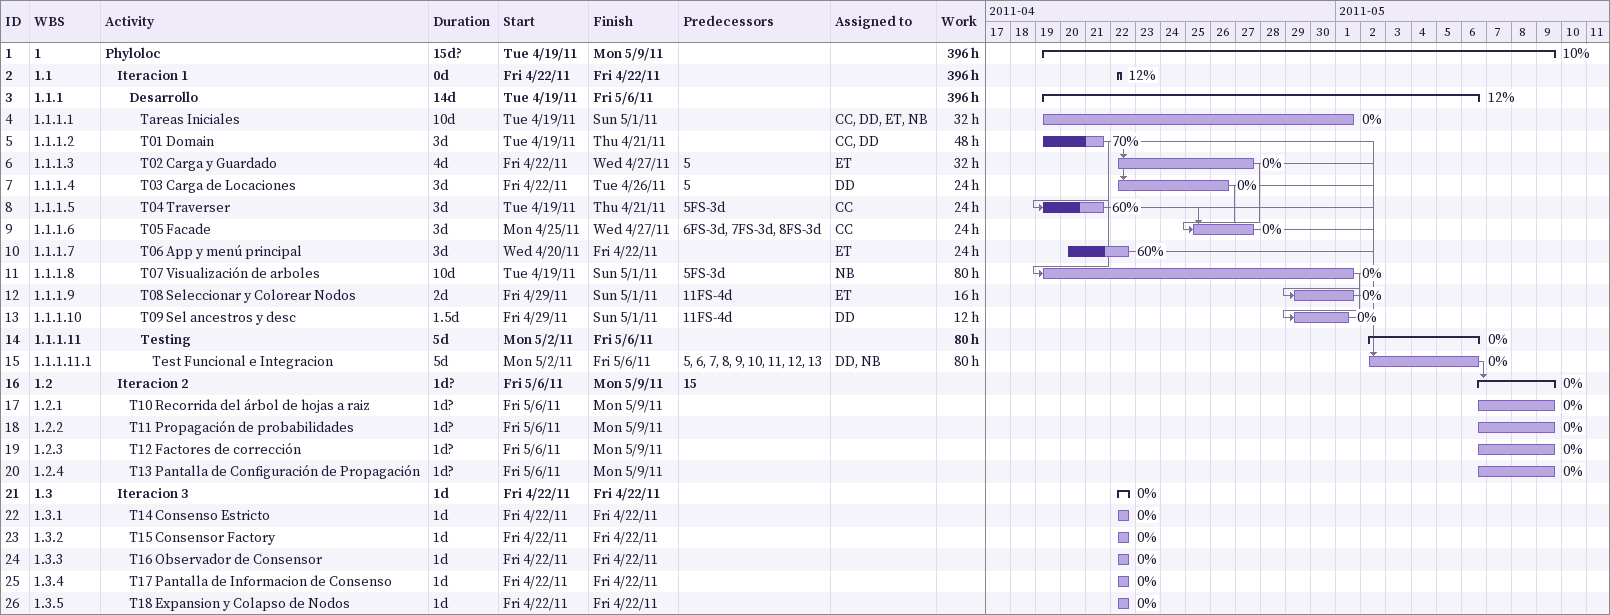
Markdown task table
| ID | WBS | Task | Duration | Start | Finish | Predecessors | Resources | % complete | Work (h) |
|---|---|---|---|---|---|---|---|---|---|
| 1 | 1 | **Phyloloc** | 15d? | 2011-04-19 | 2011-05-09 |  |  | 10 | 396 |
| 2 | 1.1 | **Iteracion 1** | 0d | 2011-04-22 | 2011-04-22 |  |  | 12 | 396 |
| 3 | 1.1.1 | **Desarrollo** | 14d | 2011-04-19 | 2011-05-06 |  |  | 12 | 396 |
| 4 | 1.1.1.1 | Tareas Iniciales | 10d | 2011-04-19 | 2011-05-01 |  | CC, DD, ET, NB | 0 | 32 |
| 5 | 1.1.1.2 | T01 Domain | 3d | 2011-04-19 | 2011-04-21 |  | CC, DD | 70 | 48 |
| 6 | 1.1.1.3 | T02 Carga y Guardado | 4d | 2011-04-22 | 2011-04-27 | 5 | ET | 0 | 32 |
| 7 | 1.1.1.4 | T03 Carga de Locaciones | 3d | 2011-04-22 | 2011-04-26 | 5 | DD | 0 | 24 |
| 8 | 1.1.1.5 | T04 Traverser | 3d | 2011-04-19 | 2011-04-21 | 5FS-3d | CC | 60 | 24 |
| 9 | 1.1.1.6 | T05 Facade | 3d | 2011-04-25 | 2011-04-27 | 6FS-3d, 7FS-3d, 8FS-3d | CC | 0 | 24 |
| 10 | 1.1.1.7 | T06 App y menú principal | 3d | 2011-04-20 | 2011-04-22 |  | ET | 60 | 24 |
| 11 | 1.1.1.8 | T07 Visualización de arboles | 10d | 2011-04-19 | 2011-05-01 | 5FS-3d | NB | 0 | 80 |
| 12 | 1.1.1.9 | T08 Seleccionar y Colorear Nodos | 2d | 2011-04-29 | 2011-05-01 | 11FS-4d | ET | 0 | 16 |
| 13 | 1.1.1.10 | T09 Sel ancestros y desc | 1.5d | 2011-04-29 | 2011-05-01 | 11FS-4d | DD | 0 | 12 |
| 14 | 1.1.1.11 | **Testing** | 5d | 2011-05-02 | 2011-05-06 |  |  | 0 | 80 |
| 15 | 1.1.1.11.1 | Test Funcional e Integracion | 5d | 2011-05-02 | 2011-05-06 | 5, 6, 7, 8, 9, 10, 11, 12, 13 | DD, NB | 0 | 80 |
| 16 | 1.2 | **Iteracion 2** | 1d? | 2011-05-06 | 2011-05-09 | 15 |  | 0 |  |
| 17 | 1.2.1 | T10 Recorrida del árbol de hojas a raiz | 1d? | 2011-05-06 | 2011-05-09 |  |  | 0 |  |
| 18 | 1.2.2 | T11 Propagación de probabilidades | 1d? | 2011-05-06 | 2011-05-09 |  |  | 0 |  |
| 19 | 1.2.3 | T12 Factores de corrección | 1d? | 2011-05-06 | 2011-05-09 |  |  | 0 |  |
| 20 | 1.2.4 | T13 Pantalla de Configuración de Propagación | 1d? | 2011-05-06 | 2011-05-09 |  |  | 0 |  |
| 21 | 1.3 | **Iteracion 3** | 1d | 2011-04-22 | 2011-04-22 |  |  | 0 |  |
| 22 | 1.3.1 | T14 Consenso Estricto | 1d | 2011-04-22 | 2011-04-22 |  |  | 0 |  |
| 23 | 1.3.2 | T15 Consensor Factory | 1d | 2011-04-22 | 2011-04-22 |  |  | 0 |  |
| 24 | 1.3.3 | T16 Observador de Consensor | 1d | 2011-04-22 | 2011-04-22 |  |  | 0 |  |
| 25 | 1.3.4 | T17 Pantalla de Informacion de Consenso | 1d | 2011-04-22 | 2011-04-22 |  |  | 0 |  |
| 26 | 1.3.5 | T18 Expansion y Colapso de Nodos | 1d | 2011-04-22 | 2011-04-22 |  |  | 0 |  |
